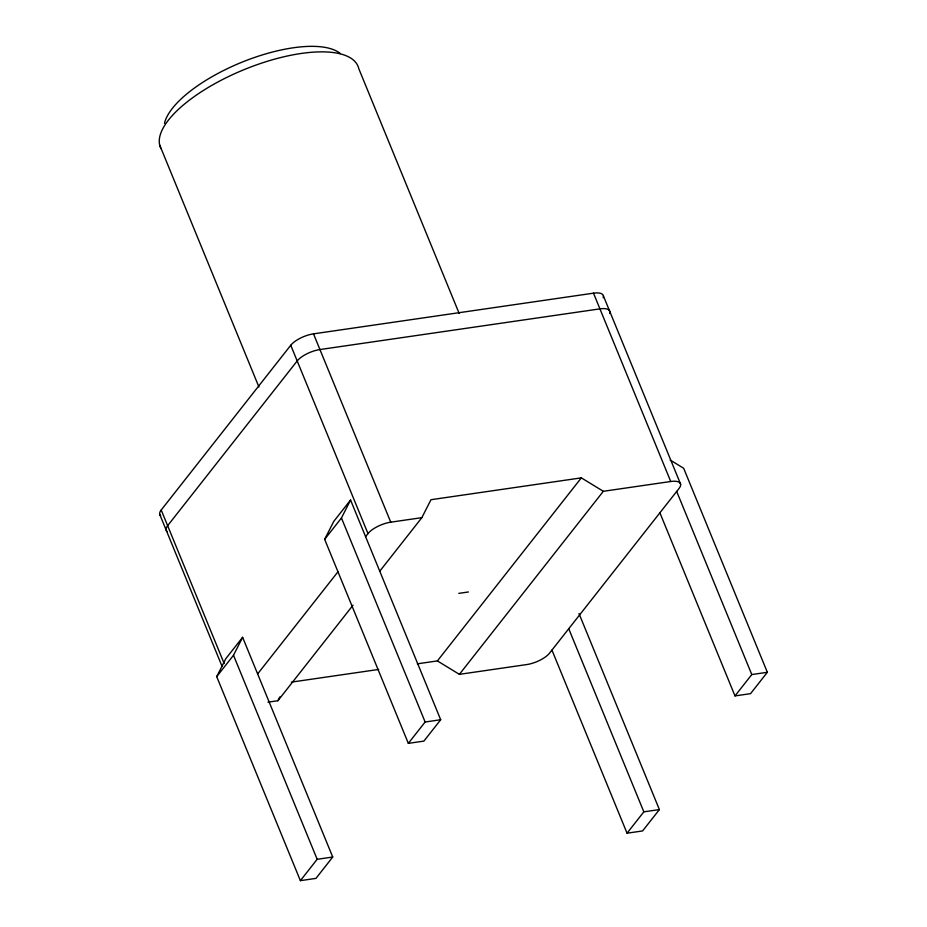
<?xml version="1.0" encoding="UTF-8"?>
<svg xmlns="http://www.w3.org/2000/svg" width="927" height="927" viewBox="0 0 927 927"><rect width="100%" height="100%" fill="white"/><g stroke="black" fill="none" stroke-linecap="round" stroke-linejoin="round"><path stroke-width="1.39" d="M216.709 676.629L225.829 658.668L242.619 637.312L332.735 857.035L315.945 878.39L300.383 880.65L216.709 676.629L233.5 655.273L242.619 637.312M324.659 539.34L333.778 521.38L350.568 500.024L440.684 719.746L423.894 741.102L408.332 743.361L324.659 539.34L341.449 517.984L350.568 500.024M268.019 702.156L277.915 700.719L279.873 696.872M379.827 571.102L421.855 517.66L430.974 499.711L581.333 477.868L603.326 491.298L670.731 481.507A18.308 6.883 -22.3 0 1 679.085 488.402L549.549 653.141A18.308 6.883 -22.3 0 1 526.791 664.555L459.386 674.346L437.393 660.916L417.347 663.825M160.672 515.818A18.308 6.883 -22.3 0 1 161.205 510.012L290.754 345.261A18.308 6.883 -22.3 0 1 313.5 333.847L593.489 293.175A18.308 6.883 -22.3 0 1 603.187 297.776M257.636 673.929L338.077 571.646M365.586 536.652L367.984 533.593A18.308 6.883 -22.3 0 1 390.742 522.179L421.855 517.66M277.915 700.719L353.013 605.215M437.393 660.916L581.333 477.868M459.386 674.346L603.326 491.298M300.383 880.65L317.173 859.294L332.735 857.035M408.332 743.361L425.134 722.006L440.684 719.746M551.947 650.094L627.046 833.199L643.836 811.843L659.387 809.584L578.993 613.558M659.897 512.805L734.995 695.91L751.785 674.555L767.347 672.295L683.663 468.262L670.221 460.059M659.387 809.584L642.596 830.94L627.046 833.199M767.347 672.295L750.546 693.651L734.995 695.91M458.772 593.373L468.413 591.971M291.333 682.133L378.68 669.445M603.361 295.794L680.603 484.126M676.687 491.449L751.785 674.555M593.489 293.175L670.731 481.507M459.166 313.442L358.807 68.737A106.802 40.185 -22.3 0 0 245.354 69.119A106.802 40.185 -22.3 0 0 161.02 148.656M568.738 628.738L643.836 811.843M313.5 333.847L390.742 522.179M290.754 345.261L367.984 533.593M341.449 517.984L425.134 722.006M159.653 144.96L258.923 386.988M233.5 655.273L317.173 859.294M161.205 510.012L224.172 663.547M159.687 514.288L222.109 666.478M609.618 313.477A18.308 6.883 -22.3 0 0 599.931 308.865L319.942 349.549A18.308 6.883 -22.3 0 0 297.185 360.962L167.636 525.702A18.308 6.883 -22.3 0 0 167.115 531.519M164.473 123.349A97.184 36.559 -22.3 0 1 243.789 61.46A97.184 36.559 -22.3 0 1 340.336 53.546"/></g></svg>
